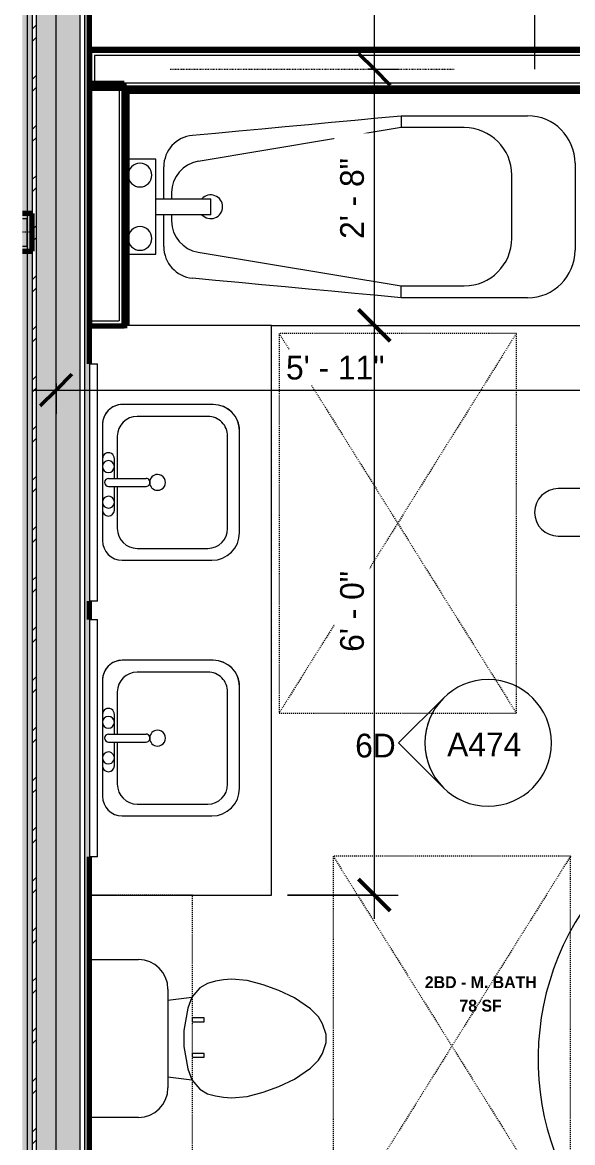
# Model space of a CAD drawing. Header units: inches. Extents: x 2071 to 4741, y -19 to 12114.
# Drawn here: x 4292.4 to 4362, y 10533 to 10674.6 of the extents above; entities that cross this region are included whole.
import ezdxf

# ---------------------------------------------------------------- set-up
doc = ezdxf.new("R2010")
doc.units = ezdxf.units.IN
doc.header["$MEASUREMENT"] = 0
doc.linetypes.add('Dash', pattern=[0.25, 0.125, -0.125])
doc.linetypes.add('Dash 3_32_', pattern=[0.1875, 0.09375, -0.09375])
for name, color, linetype, lineweight in [('0-6', 130, 'Continuous', 5), ('A-ANNO-DIMS', 211, 'Continuous', 9), ('A-ANNO-DIMS-32', 211, 'Continuous', 9), ('A-AREA-IDEN', 2, 'Continuous', 9), ('A-DETL-1', 90, 'Dash 3_32_', 18), ('A-DOOR', 31, 'Continuous', 18), ('A-DOOR-3', 31, 'Continuous', 9), ('A-DOOR-4', 31, 'Continuous', 30), ('A-DOOR-FRAM-3', 31, 'Continuous', 30), ('A-DOOR-IDEN', 31, 'Continuous', 9), ('A-GENM', 5, 'Continuous', 9), ('A-GENM-HDLN', 13, 'Dash', 9), ('A-WALL', 113, 'Continuous', 18), ('A-WALL-2', 250, 'Continuous', 18), ('A-WALL-3', 113, 'Continuous', 70), ('A-WALL-4', 113, 'Continuous', 9), ('A-WALL-IDEN', 211, 'Continuous', 9), ('A-WALL-PATT-1', 50, 'Continuous', 9), ('A-WALL-PATT-2', 253, 'Continuous', 9), ('A-WALL-PATT-3', 8, 'Continuous', 9), ('G-ANNO-SYMB-2', 111, 'Continuous', 9), ('I-WALL-1', 7, 'Continuous', 70), ('P-SANR-FIXT', 6, 'Continuous', 9), ('Q-CASE', 31, 'Continuous', 9), ('Q-CASE-2', 31, 'Dash', 9)]:
    doc.layers.add(name, color=color, linetype=linetype, lineweight=lineweight)
doc.styles.add('Century Gothic', font='ufonts.com_century-gothic.ttf', dxfattribs={"height": 3})
doc.styles.add('Century Gothic_B_1', font='GOTHICB.TTF', dxfattribs={"height": 1.5})
doc.dimstyles.new('OD_1__HACK', dxfattribs={"dimscale": 12, "dimtxt": 3.132505, "dimasz": 0.333333, "dimexe": 0.25, "dimexo": 0.166667, "dimgap": 0.041667, "dimtad": 1, "dimdec": 0, "dimzin": 3, "dimdsep": 46, "dimlunit": 4, "dimtxsty": 'Century Gothic', "dimblk1": 'OBLIQUE', "dimblk2": 'OBLIQUE', "dimsah": 1, "dimcen": 0.09, "dimdle": 0.25, "dimazin": 0, "dimtfac": 1, "dimtdec": 4, "dimtix": 1, "dimtmove": 0, "dimatfit": 3, "dimfxl": 1, "dimtvp": 1, "dimtfill": 1, "dimfrac": 2, "dimtolj": 1, "dimtzin": 0, "dimarcsym": 2})
pattern_1 = [(0, (0, 0), (10.24, 2.56), [0.422, -7.258, 0.422, -7.258, -40.96]), (0, (0, 0), (10.24, 2.56), [-15.36, 0.422, -14.938, 0.422, -7.258, -17.92]), (0, (0, 0), (10.24, 2.56), [-38.4, 0.422, -4.698, 0.422, -12.378]), (120, (3.84, 1.28), (-7.33702503, 7.58810013), [0.422, -7.258, 0.422, -7.258, -40.96]), (120, (3.84, 1.28), (-7.33702503, 7.58810013), [-15.36, 0.422, -14.938, 0.422, -7.258, -17.92]), (120, (3.84, 1.28), (-7.33702503, 7.58810013), [-38.4, 0.422, -4.698, 0.422, -12.378]), (240, (5.12, 6.4), (-2.90297497, -10.14810013), [0.422, -7.258, 0.422, -7.258, -40.96]), (240, (5.12, 6.4), (-2.90297497, -10.14810013), [-15.36, 0.422, -14.938, 0.422, -7.258, -17.92]), (240, (5.12, 6.4), (-2.90297497, -10.14810013), [-38.4, 0.422, -4.698, 0.422, -12.378])]

# ---------------------------------------------------------------- blocks, each defined once
blk = doc.blocks.new('CTR - 1st Phase - Common Walls_rvt-4-1ST FLOOR - 2BD B - ADA TYPE B')
at = {"layer": 'A-WALL-PATT-1'}
h = blk.add_hatch(dxfattribs=at)
h.set_pattern_fill('FP_1', color=256, style=0, pattern_type=2)
h.set_pattern_definition(pattern_1)
h.paths.add_polyline_path([(-2516.75, 10458.16), (-2516.75, 10813.24), (-2517.37, 10813.24), (-2517.37, 10458.16)], flags=0)
h = blk.add_hatch(dxfattribs=at)
h.set_pattern_fill('FP_1', color=256, style=0, pattern_type=2)
h.set_pattern_definition(pattern_1)
h.paths.add_polyline_path([(-2516.75, 10457.54), (-2516.12, 10457.54), (-2516.12, 10813.24), (-2516.75, 10813.24), (-2516.75, 10458.16)], flags=0)
h = blk.add_hatch(dxfattribs=at)
h.set_pattern_fill('FP_1', color=256, style=0, pattern_type=2)
h.set_pattern_definition(pattern_1)
h.paths.add_polyline_path([(-2508.87, 10458.16), (-2508.87, 10813.24), (-2509.5, 10813.24), (-2509.5, 10458.16)], flags=0)
at = {"layer": 'A-WALL-PATT-2'}
h = blk.add_hatch(dxfattribs=at)
h.set_pattern_fill('FP_2', color=256, style=0, pattern_type=2)
h.set_pattern_definition([(161.57, (0.16, 0.16), (-1.279773737, -0.000426766), [0, -9.107, 1.011, 0]), (18.43, (-0.16, 0.16), (-1.279773737, 0.000426766), [0, -9.107, 1.011, 0]), (108.43, (0.16, 0.16), (0.639452382, -3.199964008), [3.035, -7.083]), (71.57, (-0.16, 0.16), (0.639452382, 3.199964008), [3.035, -7.083])])
h.paths.add_polyline_path([(-2515.62, 10457.54), (-2510.12, 10457.54), (-2510.12, 10813.24), (-2515.62, 10813.24), (-2515.62, 10458.16)], flags=0)
at = {"layer": 'A-WALL-PATT-3'}
h = blk.add_hatch(dxfattribs=at)
h.set_pattern_fill('FP_3', color=256, style=0, pattern_type=2)
h.set_pattern_definition([(45, (0, 0), (-3.1678384, 3.1678384), []), (45, (0, 4.8), (-3.1678384, 3.1678384), [])])
h.paths.add_polyline_path([(-2515.62, 10457.54), (-2515.62, 10813.24), (-2516.12, 10813.24), (-2516.12, 10457.54)], flags=0)
at = {"layer": 'A-WALL-2'}
for p, q in [((-2516.75, 10813.24), (-2516.75, 10458.16)), ((-2516.12, 10813.24), (-2516.12, 10458.16)), ((-2515.62, 10813.24), (-2515.62, 10458.16)), ((-2510.12, 10813.24), (-2510.12, 10458.16)), ((-2509.5, 10813.24), (-2509.5, 10458.16))]:
    blk.add_line(p, q, dxfattribs=at)
at = {"layer": 'I-WALL-1'}
for p, q in [((-2508.87, 10631.42), (-2508.87, 10813.24)), ((-2508.87, 10599.1), (-2508.87, 10601.42)), ((-2508.87, 10458.16), (-2508.87, 10569.1))]:
    blk.add_line(p, q, dxfattribs=at)
blk = doc.blocks.new('Toilet-Domestic-3D - Toilet-Domestic-3D-1352612-1ST FLOOR - 2BD B - ADA TYPE B')
at = {"layer": 'P-SANR-FIXT'}
for p, q in [((-9.98, 11.75), (-9.98, 17.93)), ((9.98, 17.93), (9.98, 11.75)), ((6.25, 8.02), (-6.25, 8.02)), ((-4.86, 8.02), (-5.21, 5)), ((4.86, 8.02), (5.21, 5)), ((-1, 6), (-3.84, 5.5)), ((1, 6), (-1, 6)), ((3.84, 5.5), (1, 6)), ((-5.21, 5), (-6.4, 4)), ((-3.84, 5.5), (-5.21, 5)), ((5.21, 5), (3.84, 5.5)), ((6.4, 4), (5.21, 5)), ((-6.97, 3), (-7.24, 2)), ((-6.4, 4), (-6.97, 3)), ((6.97, 3), (6.4, 4)), ((7.24, 2), (6.97, 3)), ((-7.24, 2), (-7.41, 1)), ((7.41, 1), (7.24, 2)), ((-7.41, 1), (-7.5, 0)), ((7.5, 0), (7.41, 1)), ((-7.5, 0), (-7.33, -1.99)), ((7.33, -1.99), (7.5, 0)), ((-7.33, -1.99), (-6.79, -4)), ((6.79, -4), (7.33, -1.99)), ((-6.79, -4), (-6.06, -6)), ((6.06, -6), (6.79, -4)), ((-6.06, -6), (-5.13, -8)), ((5.13, -8), (6.06, -6)), ((-5.13, -8), (-3.74, -10)), ((3.74, -10), (5.13, -8)), ((-3.74, -10), (-2.74, -11)), ((-2.74, -11), (-1.87, -11.5)), ((1.87, -11.5), (2.74, -11)), ((2.74, -11), (3.74, -10)), ((-1.87, -11.5), (-0.5, -12)), ((-0.5, -12), (0.5, -12)), ((0.5, -12), (1.87, -11.5))]:
    blk.add_line(p, q, dxfattribs=at)
for centre, start, end in [((-6.25, 11.75), 180, 270), ((6.25, 11.75), 270, 360)]:
    blk.add_arc(centre, 3.73, start, end, dxfattribs=at)
blk = doc.blocks.new('Bath Vanity - Bath Vanity 72_-2551085-1ST FLOOR - 2BD B - ADA TYPE B')
at = {"layer": 'Q-CASE'}
for p, q in [((-35.26, -1), (-35.26, -24)), ((36.74, -24), (36.74, -5.75)), ((-35.26, -24), (36.74, -24))]:
    blk.add_line(p, q, dxfattribs=at)
blk = doc.blocks.new('ADA Clearances - 30_x48_-3054095-1ST FLOOR - 2BD B - ADA TYPE B')
at = {"layer": 'A-GENM-HDLN'}
for p, q in [((15, -24), (-15, 24)), ((-15, -24), (15, 24)), ((15, 24), (-15, 24)), ((-15, 24), (-15, -24)), ((15, -24), (15, 24)), ((-15, -24), (15, -24))]:
    blk.add_line(p, q, dxfattribs=at)
blk = doc.blocks.new('M_Sink Vanity-Square - 500 x 440mm-1352614-1ST FLOOR - 2BD B - ADA TYPE B')
at = {"layer": 'P-SANR-FIXT'}
for p, q in [((7.96, 7.09), (-6.72, 7.09)), ((7.96, 7.09), (-6.72, 7.09)), ((3.62, 7.09), (-2.88, 7.09)), ((0.12, 6.33), (0.12, 1.59)), ((1.12, 6.33), (1.12, 1.59)), ((-9.22, 4.59), (-9.22, -6.73)), ((-9.22, 4.59), (-9.22, -6.73)), ((0.12, 5.22), (-5.22, 5.22)), ((-2.88, 5.59), (0.12, 5.59)), ((1.12, 5.59), (3.62, 5.59)), ((6.46, 5.22), (1.12, 5.22)), ((10.46, -6.91), (10.46, 4.59)), ((10.46, -6.91), (10.46, 4.59)), ((-7.72, 2.72), (-7.72, -6.23)), ((8.96, -6.23), (8.96, 2.72)), ((-5.22, -8.73), (6.46, -8.73)), ((-5.72, -10.23), (7.14, -10.23)), ((-5.72, -10.23), (7.14, -10.23))]:
    blk.add_line(p, q, dxfattribs=at)
for centre, radius, start, end in [((-6.72, 4.59), 2.5, 90, 180), ((-6.72, 4.59), 2.5, 90, 180), ((-2.88, 6.34), 0.75, 90, 270), ((-1.88, 6.34), 0.75, 360, 180), ((2.62, 6.34), 0.75, 360, 180), ((3.62, 6.34), 0.75, 270, 90), ((7.96, 4.59), 2.5, 0, 90), ((7.96, 4.59), 2.5, 360, 90), ((-1.88, 6.34), 0.75, 180, 0), ((0.62, 6.33), 0.5, 360, 180), ((2.62, 6.34), 0.75, 180, 360), ((-5.22, 2.72), 2.5, 90, 180), ((6.46, 2.72), 2.5, 0, 90), ((0.62, 1.59), 0.5, 180, 0), ((0.62, 0.13), 1, 360, 180), ((0.62, 0.13), 1, 180, 0), ((-5.72, -6.73), 3.5, 180, 270), ((-5.72, -6.73), 3.5, 180, 270), ((-5.22, -6.23), 2.5, 180, 270), ((6.46, -6.23), 2.5, 270, 0), ((7.14, -6.91), 3.32, 270, 360), ((7.14, -6.91), 3.32, 270, 0)]:
    blk.add_arc(centre, radius, start, end, dxfattribs=at)
blk = doc.blocks.new('Basic Wall _ INT - W4BØF - _5_8 GYP - 2X4 WOOD_BATT_ - 5_8 GYP_ - ___-2683363-1ST FLOOR - 2BD B - ADA TYPE B')
at = {"layer": 'A-WALL'}
for p, q in [((-2413.6, 10548.61), (-2364.69, 10597.52)), ((-2364.4, 10597.4), (-2413.69, 10548.11)), ((-2476.24, 10485.97), (-2444.57, 10517.64)), ((-2444.36, 10517.44), (-2476.04, 10485.76)), ((-2489.59, 10472.62), (-2481.01, 10481.2)), ((-2480.81, 10480.99), (-2489.39, 10472.41))]:
    blk.add_line(p, q, dxfattribs=at)
at = {"layer": 'A-WALL', "flags": 128}
for points in [[(-2364.69, 10597.52), (-2364.57, 10597.47), (-2364.48, 10597.43), (-2364.42, 10597.41), (-2364.4, 10597.4)], [(-2364.4, 10597.4), (-2364.4, 10597.4), (-2364.39, 10597.4), (-2364.37, 10597.39), (-2364.36, 10597.39), (-2364.34, 10597.38), (-2364.32, 10597.37)]]:
    blk.add_lwpolyline(points, dxfattribs=at)
blk = doc.blocks.new('Basic Wall _ INT - W4BØF - _5_8 GYP - 2X4 WOOD_BATT_ - 5_8 GYP_ - ___-2683364-1ST FLOOR - 2BD B - ADA TYPE B')
at = {"layer": 'A-WALL'}
for p, q in [((-2412.54, 10542.19), (-2359.4, 10595.33)), ((-2412.33, 10541.99), (-2359.11, 10595.21)), ((-2485.85, 10468.88), (-2440.83, 10513.9)), ((-2485.65, 10468.67), (-2440.62, 10513.7))]:
    blk.add_line(p, q, dxfattribs=at)
at = {"layer": 'A-WALL', "flags": 128}
for points in [[(-2359.48, 10595.37), (-2359.46, 10595.36), (-2359.44, 10595.35), (-2359.42, 10595.34), (-2359.41, 10595.34), (-2359.4, 10595.33), (-2359.4, 10595.33)], [(-2359.4, 10595.33), (-2359.38, 10595.32), (-2359.32, 10595.3), (-2359.23, 10595.26), (-2359.11, 10595.21)]]:
    blk.add_lwpolyline(points, dxfattribs=at)
blk = doc.blocks.new('SWING - SINGLE - FLUSH - 2-10 x 6-8 - PRIVACY-3199407-1ST FLOOR - 2BD B - ADA TYPE B')
at = {"layer": 'A-DOOR-3'}
blk.add_arc((17, 2.37), 34.07, 93.3657, 180, dxfattribs=at)
at = {"layer": 'A-DOOR-4'}
for p, q in [((15, 2.37), (15, 36.38)), ((17, 36.38), (15, 36.38)), ((17, 2.37), (17, 36.38)), ((17, 2.37), (15, 2.37))]:
    blk.add_line(p, q, dxfattribs=at)
at = {"layer": 'A-DOOR-FRAM-3'}
for p, q in [((-17, 3.37), (-20, 3.37)), ((-20, 3.37), (-20, 2.37)), ((-17, 2.37), (-17, 3.37)), ((20, 3.37), (17, 3.37)), ((17, 3.37), (17, 2.37)), ((20, 2.37), (20, 3.37)), ((-20, 2.37), (-17, 2.37)), ((17, 2.37), (20, 2.37)), ((-17, -2.38), (-20, -2.38)), ((-20, -2.38), (-20, -3.38)), ((-17, -3.38), (-17, -2.38)), ((20, -2.38), (17, -2.38)), ((17, -2.38), (17, -3.38)), ((20, -3.38), (20, -2.38)), ((-20, -3.38), (-17, -3.38)), ((17, -3.38), (20, -3.38))]:
    blk.add_line(p, q, dxfattribs=at)
blk = doc.blocks.new('SWING - SINGLE - FLUSH - 2-8 x 6-8 - PASSAGE-3199406-1ST FLOOR - 2BD B - ADA TYPE B')
at = {"layer": 'A-DOOR-3'}
blk.add_arc((16, 2.37), 32.07, 93.5759, 180, dxfattribs=at)
at = {"layer": 'A-DOOR-4'}
for p, q in [((14, 2.37), (14, 34.38)), ((16, 34.38), (14, 34.38)), ((16, 2.37), (16, 34.38)), ((16, 2.37), (14, 2.37))]:
    blk.add_line(p, q, dxfattribs=at)
at = {"layer": 'A-DOOR-FRAM-3'}
for p, q in [((-16, 3.37), (-19, 3.37)), ((-19, 3.37), (-19, 2.37)), ((-16, 2.37), (-16, 3.37)), ((19, 3.37), (16, 3.37)), ((16, 3.37), (16, 2.37)), ((19, 2.37), (19, 3.37)), ((-19, 2.37), (-16, 2.37)), ((16, 2.37), (19, 2.37)), ((-16, -2.38), (-19, -2.38)), ((-19, -2.38), (-19, -3.38)), ((-16, -3.38), (-16, -2.38)), ((19, -2.38), (16, -2.38)), ((16, -2.38), (16, -3.38)), ((19, -3.38), (19, -2.38)), ((-19, -3.38), (-16, -3.38)), ((16, -3.38), (19, -3.38))]:
    blk.add_line(p, q, dxfattribs=at)
blk = doc.blocks.new('Basic Wall _ INT - W4BØF - _5_8 GYP - 2X4 WOOD_BATT_ - 5_8 GYP_ - ___-2695104-1ST FLOOR - 2BD B - ADA TYPE B')
at = {"layer": 'A-WALL'}
for p, q in [((-2508.87, 10671.42), (-2444.5, 10671.42)), ((-2444.5, 10671.13), (-2508.87, 10671.13)), ((-2444.5, 10671.42), (-2444.5, 10671.13)), ((-2444.5, 10671.13), (-2444.5, 10671.05)), ((-2444.5, 10671.05), (-2444.5, 10671.01))]:
    blk.add_line(p, q, dxfattribs=at)
blk = doc.blocks.new('300 Series Wall Hung Cabinet_326 - 36_-2909952-1ST FLOOR - 2BD B - ADA TYPE B')
at = {"layer": 'Q-CASE'}
for p, q in [((-2.5, -13.19), (-2.01, -13.19)), ((-2.5, -13.19), (-2.5, -14.69)), ((-2.01, -14.69), (-2.01, -13.19)), ((2, -13.19), (2.49, -13.19)), ((2, -13.19), (2, -14.69)), ((2.49, -14.69), (2.49, -13.19)), ((-2.5, -14.69), (-2.01, -14.69)), ((2, -14.69), (2.49, -14.69))]:
    blk.add_line(p, q, dxfattribs=at)
at = {"layer": 'Q-CASE-2'}
for p, q in [((18, -0.19), (-18, -0.19)), ((-18, -0.19), (-18, -13.19)), ((18, -13.19), (18, -0.19)), ((-18, -13.19), (18, -13.19))]:
    blk.add_line(p, q, dxfattribs=at)
blk = doc.blocks.new('BATHROOM MIRROR - BATHROOM MIRROR 30_-3124767-1ST FLOOR - 2BD B - ADA TYPE B')
at = {"layer": 'Q-CASE'}
for p, q in [((15.74, 24), (-14.26, 24)), ((-14.26, 23), (-14.26, 24)), ((-14.26, 23), (15.74, 23)), ((15.74, 24), (15.74, 23))]:
    blk.add_line(p, q, dxfattribs=at)
blk = doc.blocks.new('Bath Tub - Maestro - 60_x30_-1352617-1ST FLOOR - 2BD B - ADA TYPE B')
at = {"layer": 'P-SANR-FIXT'}
for p, q in [((35, 26.5), (51, 26.5)), ((35, 26.5), (35, 25)), ((35, 25), (9.35, 20.74)), ((43, 25), (35, 25)), ((4, 21), (0.38, 21)), ((4, 16), (4, 21)), ((5, 16), (5, 20.04)), ((57, 20.5), (57, 9.5)), ((49, 11), (49, 19)), ((4, 14), (4, 16)), ((4, 16), (10.94, 16)), ((6, 16.8), (6, 16)), ((10.94, 14), (10.94, 16)), ((4, 9), (4, 14)), ((10.94, 14), (4, 14)), ((5, 9.96), (5, 14)), ((6, 14), (6, 13.2)), ((0.38, 9), (4, 9)), ((9.35, 9.26), (35, 5)), ((35, 3.5), (35, 5)), ((35, 5), (43, 5)), ((51, 3.5), (35, 3.5)), ((18.63, 0), (59.63, 0))]:
    blk.add_line(p, q, dxfattribs=at)
at = {"layer": 'P-SANR-FIXT', "flags": 128}
for points in [[(8.63, 24.03), (11.56, 24.3), (14.49, 24.58), (17.42, 24.85), (20.35, 25.13), (23.28, 25.4), (26.21, 25.68), (29.14, 25.95), (32.07, 26.23), (35, 26.5)], [(35, 3.5), (32.07, 3.77), (29.14, 4.05), (26.21, 4.32), (23.28, 4.6), (20.35, 4.87), (17.42, 5.15), (14.49, 5.42), (11.56, 5.7), (8.63, 5.97)]]:
    blk.add_lwpolyline(points, dxfattribs=at)
at = {"layer": 'P-SANR-FIXT'}
for centre, radius, start, end in [((51, 20.5), 6, 360, 90), ((43, 19), 6, 360, 90), ((9, 20.04), 4, 95.3558, 180), ((2, 19), 1.5, 360, 180), ((10, 16.8), 4, 99.4223, 180), ((2, 19), 1.5, 180, 360), ((10.94, 15), 1.5, 360, 137.9289), ((10.94, 15), 1.5, 222.0711, 360), ((10, 13.2), 4, 180, 260.5777), ((2, 11), 1.5, 360, 180), ((2, 11), 1.5, 180, 360), ((9, 9.96), 4, 180, 264.6442), ((43, 11), 6, 270, 0), ((51, 9.5), 6, 270, 360)]:
    blk.add_arc(centre, radius, start, end, dxfattribs=at)
blk = doc.blocks.new('Elevation - Filled Arrow-152140-1ST FLOOR - 2BD B - ADA TYPE B')
at = {"layer": 'G-ANNO-SYMB-2'}
for start, end in [(360, 180), (180, 360)]:
    blk.add_arc((0, 0), 0.25, start, end, dxfattribs=at)
blk = doc.blocks.new('Elevation - Filled Arrow-151867-1ST FLOOR - 2BD B - ADA TYPE B')
at = {"layer": 'G-ANNO-SYMB-2'}
for p, q in [((0, 0.3536), (-0.1768, 0.1768)), ((0.1768, 0.1768), (0, 0.3536))]:
    blk.add_line(p, q, dxfattribs=at)
blk.add_arc((0, 0), 0.25, 45, 135, dxfattribs=at)
blk = doc.blocks.new('DIMBLOCK111-1ST FLOOR - 2BD B - ADA TYPE B')
at = {"layer": 'A-ANNO-DIMS-32', "lineweight": 50}
for p, q in [((4296.67, 10628.09), (4298.67, 10630.09)), ((4367.67, 10628.09), (4369.67, 10630.09)), ((4296.67, 10628.09), (4294.67, 10626.09)), ((4367.67, 10628.09), (4365.67, 10626.09))]:
    blk.add_line(p, q, dxfattribs=at)
at = {"layer": 'A-ANNO-DIMS-32'}
for p, q in [((4296.67, 10628.92), (4296.67, 10625.09)), ((4296.67, 10628.09), (4296.67, 10628.92)), ((4367.67, 10628.92), (4367.67, 10625.09)), ((4367.67, 10628.09), (4367.67, 10628.92)), ((4293.67, 10628.09), (4367.67, 10628.09))]:
    blk.add_line(p, q, dxfattribs=at)
at = {"layer": 'A-ANNO-DIMS-32', "color": 0, "insert": (4325.75, 10632.43), "char_height": 3, "width": 15.394, "attachment_point": 1, "line_spacing_factor": 0.984502, "style": 'Century Gothic', "bg_fill": 3, "box_fill_scale": 1.25, "bg_fill_color": 256, "bg_fill_true_color": 13158600, "bg_fill_transparency": 0}
blk.add_mtext('5\' - 11"', dxfattribs=at)
blk = doc.blocks.new('_Oblique')
at = {"color": 0, "linetype": 'ByBlock', "lineweight": -2}
blk.add_line((-0.5, -0.5), (0.5, 0.5), dxfattribs=at)
blk = doc.blocks.new('DIMBLOCK140-1ST FLOOR - 2BD B - ADA TYPE B')
at = {"layer": 'A-ANNO-DIMS-32', "lineweight": 50}
for p, q in [((4336.93, 10636.26), (4334.93, 10638.26)), ((4336.93, 10636.26), (4338.93, 10634.26)), ((4336.93, 10564.26), (4334.93, 10566.26)), ((4336.93, 10564.26), (4338.93, 10562.26))]:
    blk.add_line(p, q, dxfattribs=at)
at = {"layer": 'A-ANNO-DIMS-32'}
for p, q in [((4336.11, 10636.26), (4339.93, 10636.26)), ((4336.93, 10636.26), (4336.11, 10636.26)), ((4336.93, 10561.26), (4336.93, 10636.26)), ((4325.92, 10564.26), (4339.93, 10564.26)), ((4336.93, 10564.26), (4325.92, 10564.26))]:
    blk.add_line(p, q, dxfattribs=at)
at = {"layer": 'A-ANNO-DIMS-32', "color": 0, "insert": (4332.59, 10595.01), "char_height": 3, "width": 12.5897, "attachment_point": 1, "rotation": 90, "line_spacing_factor": 0.984502, "style": 'Century Gothic', "bg_fill": 3, "box_fill_scale": 1.25, "bg_fill_color": 256, "bg_fill_true_color": 13158600, "bg_fill_transparency": 0}
blk.add_mtext('6\' - 0"', dxfattribs=at)
blk = doc.blocks.new('DIMBLOCK141-1ST FLOOR - 2BD B - ADA TYPE B')
at = {"layer": 'A-ANNO-DIMS-32', "lineweight": 50}
for p, q in [((4336.93, 10668.63), (4334.93, 10670.63)), ((4336.93, 10668.63), (4338.93, 10666.63)), ((4336.93, 10636.26), (4334.93, 10638.26)), ((4336.93, 10636.26), (4338.93, 10634.26))]:
    blk.add_line(p, q, dxfattribs=at)
at = {"layer": 'A-ANNO-DIMS-32'}
for p, q in [((4336.11, 10668.63), (4339.93, 10668.63)), ((4336.93, 10668.63), (4336.11, 10668.63)), ((4336.93, 10636.26), (4336.93, 10668.63)), ((4336.11, 10636.26), (4339.93, 10636.26)), ((4336.93, 10636.26), (4336.11, 10636.26))]:
    blk.add_line(p, q, dxfattribs=at)
at = {"layer": 'A-ANNO-DIMS-32', "color": 0, "insert": (4332.59, 10647.2), "char_height": 3, "width": 12.5897, "attachment_point": 1, "rotation": 90, "line_spacing_factor": 0.984502, "style": 'Century Gothic', "bg_fill": 3, "box_fill_scale": 1.25, "bg_fill_color": 256, "bg_fill_true_color": 13158600, "bg_fill_transparency": 0}
blk.add_mtext('2\' - 8"', dxfattribs=at)
blk = doc.blocks.new('DIMBLOCK142-1ST FLOOR - 2BD B - ADA TYPE B')
at = {"layer": 'A-ANNO-DIMS-32'}
for p, q in [((4336.93, 10668.63), (4336.93, 10817.49)), ((4336.11, 10814.49), (4339.93, 10814.49)), ((4336.93, 10814.49), (4336.11, 10814.49)), ((4336.11, 10668.63), (4339.93, 10668.63)), ((4336.93, 10668.63), (4336.11, 10668.63))]:
    blk.add_line(p, q, dxfattribs=at)
at = {"layer": 'A-ANNO-DIMS-32', "lineweight": 50}
for p, q in [((4336.93, 10814.49), (4334.93, 10816.49)), ((4336.93, 10814.49), (4338.93, 10812.49)), ((4336.93, 10668.63), (4334.93, 10670.63)), ((4336.93, 10668.63), (4338.93, 10666.63))]:
    blk.add_line(p, q, dxfattribs=at)
at = {"layer": 'A-ANNO-DIMS-32', "color": 0, "insert": (4332.59, 10735.15), "char_height": 3, "width": 15.394, "attachment_point": 1, "rotation": 90, "line_spacing_factor": 0.984502, "style": 'Century Gothic', "bg_fill": 3, "box_fill_scale": 1.25, "bg_fill_color": 256, "bg_fill_true_color": 13158600, "bg_fill_transparency": 0}
blk.add_mtext('12\' - 2"', dxfattribs=at)
blk = doc.blocks.new('Door Tag - Type Mark-2601225-1ST FLOOR - 2BD B - ADA TYPE B')
at = {"layer": 'A-DOOR-IDEN'}
for p, q in [((0.234375, 0.09375), (-0.234375, 0.09375)), ((-0.234375, -0.09375), (0.234375, -0.09375))]:
    blk.add_line(p, q, dxfattribs=at)
for centre, start, end in [((-0.234375, 0), 90, 270), ((0.234375, 0), 270, 90)]:
    blk.add_arc(centre, 0.09375, start, end, dxfattribs=at)

msp = doc.modelspace()

# ---------------------------------------------------------------- linework, layer by layer
at = {"layer": 'A-DETL-1'}
for p, q in [((4296.67, 10457.54), (4296.67, 10814.49)), ((4296.67, 10455.44), (4296.67, 10814.49)), ((4311.11, 10668.63), (4347.11, 10668.63)), ((4293.67, 10648.04), (4292.42, 10648.04)), ((4323.92, 10564.26), (4323.92, 10636.26)), ((4323.92, 10636.26), (4361.92, 10636.26)), ((4300.92, 10564.26), (4323.92, 10564.26))]:
    msp.add_line(p, q, dxfattribs=at)
at = {"layer": 'A-WALL'}
for p, q in [((4301.54, 10670.38), (4301.54, 10666.88)), ((4373.59, 10670.38), (4301.54, 10670.38)), ((4301.17, 10666.85), (4301.17, 10636.22)), ((4365.92, 10666.88), (4301.54, 10666.88)), ((4304.67, 10666.22), (4301.17, 10666.22)), ((4304.67, 10666.22), (4304.67, 10636.85)), ((4292.42, 10649.79), (4293.04, 10649.79)), ((4293.04, 10646.29), (4293.04, 10649.79)), ((4292.42, 10646.29), (4293.04, 10646.29)), ((4301.17, 10636.85), (4304.67, 10636.85))]:
    msp.add_line(p, q, dxfattribs=at)
at = {"layer": 'A-WALL-3'}
for p, q in [((4370.04, 10671.01), (4300.92, 10671.01)), ((4300.92, 10671.01), (4300.92, 10666.26)), ((4305.29, 10666.85), (4300.92, 10666.85)), ((4300.92, 10666.85), (4300.92, 10636.22)), ((4305.29, 10636.22), (4305.29, 10666.85)), ((4300.92, 10666.26), (4364.92, 10666.26)), ((4365.29, 10666.26), (4305.29, 10666.26)), ((4305.67, 10665.88), (4365.29, 10665.88)), ((4305.67, 10636.26), (4305.67, 10665.88)), ((4293.67, 10650.41), (4292.42, 10650.41)), ((4293.67, 10645.66), (4293.67, 10650.41)), ((4292.42, 10645.66), (4293.67, 10645.66)), ((4300.92, 10636.22), (4305.29, 10636.22)), ((4305.29, 10636.26), (4305.67, 10636.26))]:
    msp.add_line(p, q, dxfattribs=at)
at = {"layer": 'A-WALL-4'}
for p, q in [((4323.92, 10636.26), (4305.67, 10636.26)), ((4323.92, 10564.26), (4323.92, 10636.26)), ((4300.92, 10564.26), (4323.92, 10564.26))]:
    msp.add_line(p, q, dxfattribs=at)
at = {"layer": 'A-WALL-IDEN'}
msp.add_line((4357.21, 10668.63), (4357.21, 10676.45), dxfattribs=at)

# ---------------------------------------------------------------- block references
at = {"layer": '0-6'}
msp.add_blockref('CTR - 1st Phase - Common Walls_rvt-4-1ST FLOOR - 2BD B - ADA TYPE B', (6809.79, 0), dxfattribs=at)
at = {"layer": 'A-DOOR'}
for name, p, rotation in [('SWING - SINGLE - FLUSH - 2-10 x 6-8 - PRIVACY-3199407-1ST FLOOR - 2BD B - ADA TYPE B', (4381.34, 10529.81), 44.99999999999926), ('SWING - SINGLE - FLUSH - 2-8 x 6-8 - PASSAGE-3199406-1ST FLOOR - 2BD B - ADA TYPE B', (4318.29, 10496.46), 314.9999999999924)]:
    msp.add_blockref(name, p, dxfattribs=dict(at, rotation=rotation))
at = {"layer": 'A-DOOR-IDEN', "xscale": 31.99999999999999, "yscale": 31.99999999999999, "zscale": 31.99999999999999}
msp.add_blockref('Door Tag - Type Mark-2601225-1ST FLOOR - 2BD B - ADA TYPE B', (4367.67, 10612.63), dxfattribs=at)
at = {"layer": 'A-GENM', "rotation": 180}
for p in [(4339.87, 10611.26), (4346.72, 10545.17)]:
    msp.add_blockref('ADA Clearances - 30_x48_-3054095-1ST FLOOR - 2BD B - ADA TYPE B', p, dxfattribs=at)
at = {"layer": 'A-WALL'}
for name in ['Basic Wall _ INT - W4BØF - _5_8 GYP - 2X4 WOOD_BATT_ - 5_8 GYP_ - ___-2695104-1ST FLOOR - 2BD B - ADA TYPE B', 'Basic Wall _ INT - W4BØF - _5_8 GYP - 2X4 WOOD_BATT_ - 5_8 GYP_ - ___-2683363-1ST FLOOR - 2BD B - ADA TYPE B', 'Basic Wall _ INT - W4BØF - _5_8 GYP - 2X4 WOOD_BATT_ - 5_8 GYP_ - ___-2683364-1ST FLOOR - 2BD B - ADA TYPE B']:
    msp.add_blockref(name, (6809.79, 0), dxfattribs=at)
at = {"layer": 'G-ANNO-SYMB-2', "xscale": 31.99999999999999, "yscale": 31.99999999999999, "zscale": 31.99999999999999}
msp.add_blockref('Elevation - Filled Arrow-152140-1ST FLOOR - 2BD B - ADA TYPE B', (4351.3, 10583.49), dxfattribs=at)
at = {"layer": 'G-ANNO-SYMB-2', "xscale": 31.99999999999999, "yscale": 31.99999999999999, "zscale": 31.99999999999999, "rotation": 90.00000000000037}
msp.add_blockref('Elevation - Filled Arrow-151867-1ST FLOOR - 2BD B - ADA TYPE B', (4351.3, 10583.49), dxfattribs=at)
at = {"layer": 'P-SANR-FIXT'}
msp.add_blockref('Bath Tub - Maestro - 60_x30_-1352617-1ST FLOOR - 2BD B - ADA TYPE B', (4305.29, 10636.26), dxfattribs=at)
for name, p, rotation in [('M_Sink Vanity-Square - 500 x 440mm-1352614-1ST FLOOR - 2BD B - ADA TYPE B', (4309.64, 10615.8), 89.99999999998715), ('M_Sink Vanity-Square - 500 x 440mm-1352614-1ST FLOOR - 2BD B - ADA TYPE B', (4309.64, 10583.48), 89.99999999998715), ('Toilet-Domestic-3D - Toilet-Domestic-3D-1352612-1ST FLOOR - 2BD B - ADA TYPE B', (4318.84, 10546.13), 90.00000000001035)]:
    msp.add_blockref(name, p, dxfattribs=dict(at, rotation=rotation))
at = {"layer": 'Q-CASE'}
for name, p, rotation in [('Bath Vanity - Bath Vanity 72_-2551085-1ST FLOOR - 2BD B - ADA TYPE B', (4299.92, 10599.52), 90.00000000000512), ('BATHROOM MIRROR - BATHROOM MIRROR 30_-3124767-1ST FLOOR - 2BD B - ADA TYPE B', (4324.92, 10615.68), 89.99999999999224), ('BATHROOM MIRROR - BATHROOM MIRROR 30_-3124767-1ST FLOOR - 2BD B - ADA TYPE B', (4324.92, 10583.36), 89.99999999999224), ('300 Series Wall Hung Cabinet_326 - 36_-2909952-1ST FLOOR - 2BD B - ADA TYPE B', (4300.73, 10546.26), 89.99999999999291)]:
    msp.add_blockref(name, p, dxfattribs=dict(at, rotation=rotation))

# ---------------------------------------------------------------- texts
at = {"layer": 'A-AREA-IDEN', "char_height": 1.5, "attachment_point": 1, "style": 'Century Gothic_B_1'}
for s, insert, width in [('2BD - M. BATH', (4343.3, 10554), 16.362), ('78 SF', (4347.67, 10551.04), 5.757)]:
    msp.add_mtext(s, dxfattribs=dict(at, insert=insert, width=width))
at = {"layer": 'G-ANNO-SYMB-2', "char_height": 3, "attachment_point": 1, "style": 'Century Gothic'}
for s, insert, width in [('6D', (4334.49, 10584.66), 6.666), ('A474', (4346.12, 10584.8), 12.221)]:
    msp.add_mtext(s, dxfattribs=dict(at, insert=insert, width=width))

# ---------------------------------------------------------------- next in the draw order: dimensions: what is measured, and where the dimension line sits
at = {"layer": 'A-ANNO-DIMS'}
dim = msp.add_linear_dim(base=(4367.67, 10628.09), p1=(4296.67, 10630.92), p2=(4367.67, 10630.92), dimstyle='OD_1__HACK', override={"dimpost": '<>', "dimfxl": 71}, dxfattribs=at)
dim.commit()
dim.dimension.update_dxf_attribs({"geometry": 'DIMBLOCK111-1ST FLOOR - 2BD B - ADA TYPE B', "text_midpoint": (4332.17, 10630.12)})

# ---------------------------------------------------------------- next in the draw order: dimensions: what is measured, and where the dimension line sits
dim = msp.add_linear_dim(base=(4336.93, 10636.26), p1=(4323.92, 10564.26), p2=(4334.11, 10636.26), angle=90, dimstyle='OD_1__HACK', override={"dimpost": '<>', "dimfxl": 72.717175}, dxfattribs=at)
dim.commit()
dim.dimension.update_dxf_attribs({"geometry": 'DIMBLOCK140-1ST FLOOR - 2BD B - ADA TYPE B', "text_midpoint": (4334.86, 10600.26)})

# ---------------------------------------------------------------- next in the draw order: dimensions: what is measured, and where the dimension line sits
dim = msp.add_linear_dim(base=(4336.93, 10668.63), p1=(4334.11, 10636.26), p2=(4334.11, 10668.63), angle=90, dimstyle='OD_1__HACK', override={"dimpost": '<>', "dimfxl": 32.375}, dxfattribs=at)
dim.commit()
dim.dimension.update_dxf_attribs({"geometry": 'DIMBLOCK141-1ST FLOOR - 2BD B - ADA TYPE B', "text_midpoint": (4334.86, 10652.44)})

# ---------------------------------------------------------------- next in the draw order: dimensions: what is measured, and where the dimension line sits
dim = msp.add_linear_dim(base=(4336.93, 10814.49), p1=(4334.11, 10668.63), p2=(4334.11, 10814.49), angle=90, dimstyle='OD_1__HACK', override={"dimpost": '<>', "dimfxl": 145.857307}, dxfattribs=at)
dim.commit()
dim.dimension.update_dxf_attribs({"geometry": 'DIMBLOCK142-1ST FLOOR - 2BD B - ADA TYPE B', "text_midpoint": (4334.9, 10741.56)})

doc.saveas('drawing.dxf')
